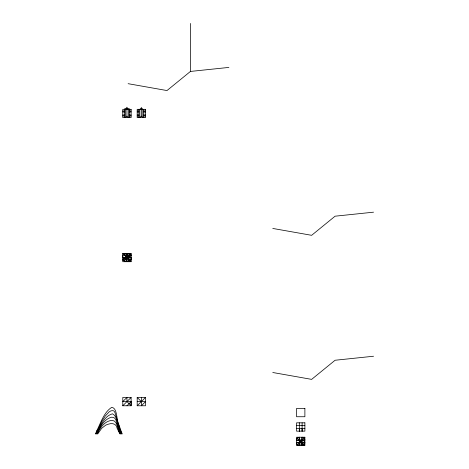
<?xml version="1.0" encoding="UTF-8"?>
<svg xmlns="http://www.w3.org/2000/svg" width="469" height="469" viewBox="0 0 469 469"><rect width="100%" height="100%" fill="white"/><g stroke="black" fill="none" stroke-linecap="round" stroke-linejoin="round"><path stroke-width="0.7" d="M126.947 107.208L126.947 116.154L128.459 117.643L128.459 108.468M129.391 108.644L129.391 117.643M131.109 401.605L131.109 405.767L122.784 405.767L122.784 397.442L131.109 397.442L131.109 405.767L126.947 401.605L126.947 397.442L122.784 401.605L131.109 401.605L126.947 405.767M130.523 259.463L131.109 259.463L131.109 257.833A4.45 4.45 0 0 1 126.659 253.383C126.677 256.115 127.879 259.926 131.109 260.102L130.523 260.102L129.508 261.122L129.508 261.708C129.333 258.472 125.522 257.276 122.784 257.258L122.784 255.628L123.37 255.628M299.333 428.367L299.333 431.146L299.333 422.821M302.106 428.367L302.106 431.146L302.106 422.821M299.333 445.55L300.271 441.839L299.333 437.225L297.258 437.923L296.56 439.998L300.271 440.936L304.885 439.998L304.188 437.923L302.106 437.225L301.174 441.839L302.106 445.55L304.188 444.852L304.885 442.777L301.174 441.839L296.56 442.777L297.258 444.852L299.333 445.55L299.333 437.225M123.37 260.102L122.784 260.102L123.922 260.571L131.109 253.383L131.109 261.708L122.784 261.708L122.784 253.383L131.109 253.383M122.784 405.767L131.109 397.442M137.194 405.767L145.513 397.442L145.513 405.767L137.194 405.767L137.194 397.442L145.513 397.442M300.271 441.839L297.258 444.852L304.188 444.852L304.188 437.923L301.174 440.936M125.434 109.324L126.947 107.829L128.459 109.324M126.947 116.154L125.434 117.643L125.434 108.468M141.351 107.829L139.844 109.324L139.844 117.643L141.351 116.154L141.351 107.829L142.863 109.324L142.863 117.643L141.351 116.154M228.895 67.419L190.443 71.435L166.987 90.558L128.113 83.687M373.547 212.176L335.095 216.191L311.639 235.315L272.765 228.444M373.547 356.235L335.095 360.251L311.639 379.374L272.765 372.503M122.784 111.036L124.502 111.036M129.391 111.036L131.109 111.036M137.194 111.036L138.906 111.036M143.801 111.036L145.513 111.036M122.784 111.974L124.502 111.974M129.391 111.974L131.109 111.974M137.194 111.974L138.906 111.974M143.801 111.974L145.513 111.974M122.784 114.993L124.502 114.993M129.391 114.993L131.109 114.993M137.194 114.993L138.906 114.993M143.801 114.993L145.513 114.993M122.784 115.931L124.502 115.931M129.391 115.931L131.109 115.931M137.194 115.931L138.906 115.931M143.801 115.931L145.513 115.931M122.784 254.984L123.37 254.984M130.523 254.984L131.109 254.984A1.6 1.6 0 0 1 129.508 253.383L129.508 253.969M130.523 255.628L131.109 255.628A2.245 2.245 0 0 1 128.864 253.383L128.864 253.969M128.336 257.545L126.947 257.545L126.947 256.156M125.03 261.122L125.03 261.708L124.373 260.119L122.784 259.463L123.37 259.463M137.194 401.605L145.513 401.605L141.351 405.767L141.351 397.442M296.56 425.594L304.885 425.594M296.56 428.367L304.885 428.367M296.56 439.998L304.885 439.998M296.56 442.777L304.885 442.777M122.784 257.833L125.522 258.964L126.659 261.708A3.875 3.875 0 0 0 122.784 257.833C125.258 257.739 128.887 258.63 128.864 261.708L128.864 261.122M131.109 259.463C128.037 259.48 127.146 255.857 127.234 253.383A3.875 3.875 0 0 0 131.109 257.258L128.371 256.121L127.234 253.383M122.784 259.463L124.391 260.102L125.03 261.708M131.109 254.984L129.977 254.515L129.508 253.383M131.109 257.833L127.961 256.531L126.659 253.383M122.784 253.383L131.109 261.708M297.258 437.923L300.271 440.936M301.174 441.839L304.188 444.852M137.194 397.442L141.351 401.605M123.922 260.571L124.391 261.708L124.391 261.122M129.508 261.708L129.456 260.969A4.239 4.239 0 0 0 128.805 259.234L125.715 255.851A4.203 4.203 0 0 1 125.076 254.116L125.03 253.383L125.03 253.969M128.864 261.708L128.811 260.969A4.239 4.239 0 0 0 128.16 259.234L125.076 255.851A4.203 4.203 0 0 1 124.432 254.116L124.391 253.383L124.391 253.969M302.106 437.225L302.106 445.55M190.443 23.45L190.443 71.435M143.801 109.324L143.801 117.643M138.906 109.324L138.906 117.643M126.659 255.464L126.659 257.545M124.502 108.644L124.502 117.643M96.731 430.847L95.453 433.901L95.916 433.901L102.013 421.074L105.308 415.95L109.213 411.835L110.93 410.856L113.14 410.615L114.178 411.26L114.964 412.591L119.566 428.097L121.776 433.901L122.233 433.901A104.012 104.012 0 0 1 119.12 425.231C116.171 420.998 117.854 408.106 111.716 407.332C103.708 412.491 100.899 422.751 96.731 430.847M97.441 431.503L96.374 433.901L96.831 433.901C99.92 427.23 103.96 419.11 111.716 417.17C117.057 416.835 116.482 424.445 118.464 427.74A109.781 109.781 0 0 0 120.855 433.901L121.313 433.901C117.291 428.543 118.528 416.923 112.472 413.799C104.569 415.968 101.058 424.943 97.441 431.503M98.273 431.879L97.294 433.901L97.751 433.901L101.673 428.314L105.584 425.254A12.552 12.552 0 0 1 108.374 424.169C112.155 422.786 116.588 423.7 117.15 428.314A86.073 86.073 0 0 0 119.05 432.225L119.935 433.901L120.398 433.901C117.133 430.137 118.258 421.338 112.472 420.388C105.777 420.482 101.064 426.415 98.273 431.879M131.109 109.324L122.784 109.324L122.784 117.643L131.109 117.643L131.109 109.324M145.513 109.324L137.194 109.324L137.194 117.643L145.513 117.643L145.513 109.324M304.885 408.417L296.56 408.417L296.56 416.736L304.885 416.736L304.885 408.417M304.885 422.821L296.56 422.821L296.56 431.146L304.885 431.146L304.885 422.821M304.885 437.225L296.56 437.225L296.56 445.55L304.885 445.55L304.885 437.225M131.109 255.628L129.508 254.984L128.864 253.383L129.52 254.972L131.109 255.628M125.932 258.56L122.784 257.258A4.45 4.45 0 0 1 127.234 261.708L125.932 258.56"/></g></svg>
